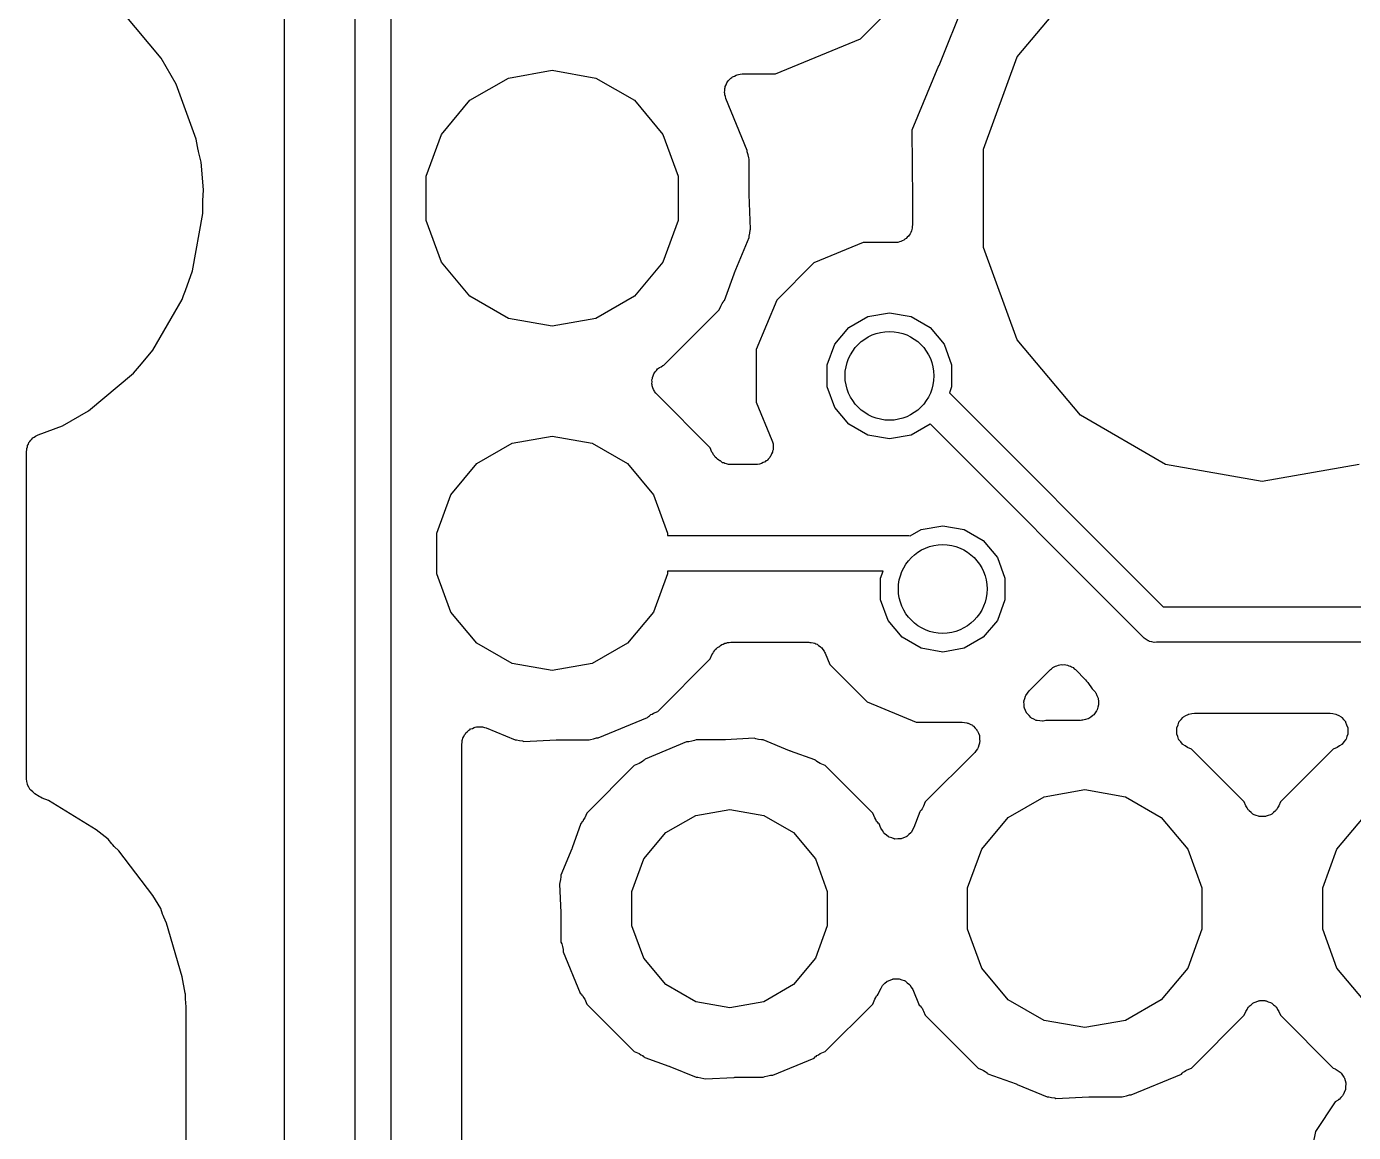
# Model space of a CAD drawing. Extents: x 240.1 to 314.9, y -176.2 to -102.8.
# Drawn here: x 240.08 to 249.57, y -155.27 to -147.36 of the extents above; entities that cross this region are included whole.
import ezdxf

# ---------------------------------------------------------------- set-up
doc = ezdxf.new("R2010")
doc.units = 0
doc.header["$MEASUREMENT"] = 0
doc.layers.add('BLACK', color=7, linetype='CONTINUOUS')

msp = doc.modelspace()

# ---------------------------------------------------------------- linework, layer by layer
at = {"layer": 'BLACK', "linetype": 'CONTINUOUS'}
for p, q in [((242.431, -159.773), (242.431, -140.745)), ((241.923, -140.803), (241.923, -159.703)), ((242.685, -141.035), (242.685, -159.725)), ((246.045, -147.45), (246.51, -146.985)), ((247.167, -147.578), (247.619, -147.039)), ((246.789, -147.186), (246.605, -147.642)), ((241.042, -147.588), (240.773, -147.267)), ((245.438, -147.701), (246.045, -147.45)), ((241.15, -147.775), (241.042, -147.588)), ((246.926, -148.238), (247.167, -147.578)), ((243.527, -147.73), (243.84, -147.675)), ((243.84, -147.675), (244.153, -147.73)), ((246.604, -147.642), (246.414, -148.102)), ((246.605, -147.642), (246.604, -147.642)), ((246.605, -147.642), (246.605, -147.642)), ((241.293, -148.168), (241.15, -147.775)), ((243.252, -147.889), (243.527, -147.73)), ((244.153, -147.73), (244.428, -147.889)), ((245.077, -147.798), (245.078, -147.79)), ((245.078, -147.79), (245.084, -147.778)), ((245.084, -147.778), (245.089, -147.764)), ((245.089, -147.764), (245.095, -147.758)), ((245.095, -147.758), (245.098, -147.751)), ((245.098, -147.751), (245.109, -147.741)), ((245.109, -147.741), (245.118, -147.731)), ((245.118, -147.731), (245.125, -147.727)), ((245.125, -147.727), (245.131, -147.721)), ((245.131, -147.721), (245.144, -147.716)), ((245.144, -147.716), (245.156, -147.709)), ((245.156, -147.709), (245.164, -147.707)), ((245.164, -147.707), (245.172, -147.704)), ((245.172, -147.704), (245.186, -147.703)), ((245.186, -147.703), (245.199, -147.701)), ((245.199, -147.701), (245.438, -147.701)), ((245.072, -147.834), (245.074, -147.82)), ((245.074, -147.842), (245.072, -147.834)), ((245.074, -147.806), (245.077, -147.798)), ((245.074, -147.82), (245.074, -147.806)), ((245.074, -147.85), (245.074, -147.842)), ((245.079, -147.863), (245.074, -147.85)), ((245.082, -147.877), (245.079, -147.863)), ((245.236, -148.248), (245.082, -147.877)), ((243.048, -148.133), (243.252, -147.889)), ((244.428, -147.889), (244.632, -148.133)), ((241.307, -148.245), (241.293, -148.168)), ((242.939, -148.431), (243.048, -148.133)), ((244.632, -148.133), (244.741, -148.431)), ((246.414, -148.102), (246.418, -148.6)), ((241.309, -148.251), (241.307, -148.245)), ((241.309, -148.256), (241.309, -148.251)), ((241.33, -148.332), (241.309, -148.256)), ((245.236, -148.259), (245.236, -148.248)), ((245.241, -148.28), (245.236, -148.259)), ((245.236, -148.259), (245.236, -148.259)), ((245.236, -148.259), (245.236, -148.259)), ((246.926, -148.942), (246.926, -148.238)), ((241.347, -148.53), (241.33, -148.332)), ((245.246, -148.302), (245.241, -148.28)), ((245.249, -148.31), (245.246, -148.302)), ((245.246, -148.302), (245.246, -148.302)), ((245.246, -148.302), (245.246, -148.302)), ((245.249, -148.558), (245.249, -148.31)), ((242.939, -148.749), (242.939, -148.431)), ((244.741, -148.431), (244.741, -148.749)), ((241.34, -148.608), (241.347, -148.53)), ((241.341, -148.614), (241.34, -148.608)), ((241.34, -148.619), (241.341, -148.614)), ((241.34, -148.698), (241.34, -148.619)), ((245.249, -148.56), (245.249, -148.558)), ((245.249, -148.563), (245.249, -148.56)), ((245.259, -148.811), (245.249, -148.563)), ((246.418, -148.6), (246.418, -148.6)), ((246.418, -148.6), (246.418, -148.601)), ((246.418, -148.601), (246.418, -148.78)), ((241.267, -149.11), (241.34, -148.698)), ((243.048, -149.047), (242.939, -148.749)), ((244.741, -148.749), (244.632, -149.047)), ((245.253, -148.84), (245.257, -148.819)), ((245.257, -148.819), (245.259, -148.811)), ((245.257, -148.819), (245.257, -148.819)), ((245.257, -148.819), (245.257, -148.819)), ((246.405, -148.834), (246.401, -148.844)), ((246.41, -148.824), (246.405, -148.834)), ((246.412, -148.813), (246.41, -148.824)), ((246.416, -148.803), (246.412, -148.813)), ((246.418, -148.78), (246.416, -148.791)), ((246.416, -148.791), (246.416, -148.803)), ((245.154, -149.099), (245.249, -148.87)), ((245.249, -148.862), (245.253, -148.84)), ((245.249, -148.87), (245.249, -148.862)), ((245.249, -148.862), (245.249, -148.862)), ((245.249, -148.862), (245.249, -148.862)), ((246.064, -148.907), (245.713, -149.053)), ((246.291, -148.907), (246.064, -148.907)), ((246.302, -148.906), (246.291, -148.907)), ((246.313, -148.906), (246.302, -148.906)), ((246.324, -148.902), (246.313, -148.906)), ((246.335, -148.9), (246.324, -148.902)), ((246.344, -148.894), (246.335, -148.9)), ((246.355, -148.89), (246.344, -148.894)), ((246.363, -148.883), (246.355, -148.89)), ((246.373, -148.878), (246.363, -148.883)), ((246.38, -148.869), (246.373, -148.878)), ((246.388, -148.862), (246.38, -148.869)), ((246.394, -148.853), (246.388, -148.862)), ((246.401, -148.844), (246.394, -148.853)), ((247.167, -149.602), (246.926, -148.942)), ((241.216, -149.25), (241.267, -149.11)), ((243.252, -149.291), (243.048, -149.047)), ((244.632, -149.047), (244.428, -149.291)), ((245.073, -149.321), (245.152, -149.104)), ((245.152, -149.104), (245.153, -149.102)), ((245.153, -149.102), (245.154, -149.099)), ((245.713, -149.053), (245.446, -149.32)), ((241.193, -149.313), (241.203, -149.285)), ((241.203, -149.285), (241.216, -149.25)), ((241.216, -149.25), (241.216, -149.25)), ((241.216, -149.25), (241.216, -149.25)), ((243.527, -149.45), (243.252, -149.291)), ((244.428, -149.291), (244.153, -149.45)), ((240.984, -149.676), (241.193, -149.313)), ((244.638, -149.784), (245.034, -149.388)), ((245.034, -149.388), (245.046, -149.361)), ((245.046, -149.361), (245.051, -149.353)), ((245.051, -149.353), (245.055, -149.343)), ((245.055, -149.343), (245.063, -149.334)), ((245.063, -149.334), (245.069, -149.324)), ((245.069, -149.324), (245.073, -149.321)), ((245.446, -149.32), (245.3, -149.671)), ((243.84, -149.505), (243.527, -149.45)), ((244.153, -149.45), (243.84, -149.505)), ((245.963, -149.514), (246.099, -149.436)), ((246.099, -149.436), (246.253, -149.409)), ((246.253, -149.409), (246.407, -149.436)), ((246.407, -149.436), (246.543, -149.514)), ((245.862, -149.634), (245.963, -149.514)), ((246.543, -149.514), (246.644, -149.634)), ((240.902, -149.773), (240.984, -149.676)), ((245.3, -149.671), (245.3, -150.049)), ((245.808, -149.782), (245.862, -149.634)), ((246.644, -149.634), (246.697, -149.782)), ((247.619, -150.141), (247.167, -149.602)), ((240.845, -149.841), (240.902, -149.773)), ((240.902, -149.773), (240.902, -149.773)), ((245.808, -149.938), (245.808, -149.782)), ((246.697, -149.782), (246.697, -149.938)), ((240.524, -150.11), (240.845, -149.841)), ((244.557, -149.872), (244.563, -149.859)), ((244.557, -149.88), (244.557, -149.872)), ((244.563, -149.859), (244.567, -149.846)), ((244.567, -149.846), (244.572, -149.839)), ((244.572, -149.839), (244.576, -149.832)), ((244.576, -149.832), (244.586, -149.822)), ((244.586, -149.822), (244.594, -149.811)), ((244.594, -149.811), (244.601, -149.806)), ((244.601, -149.806), (244.607, -149.8)), ((244.607, -149.8), (244.62, -149.795)), ((244.62, -149.795), (244.631, -149.787)), ((244.631, -149.787), (244.638, -149.784)), ((244.553, -149.916), (244.555, -149.902)), ((244.556, -149.924), (244.553, -149.916)), ((244.554, -149.888), (244.557, -149.88)), ((244.555, -149.902), (244.554, -149.888)), ((244.556, -149.932), (244.556, -149.924)), ((244.561, -149.945), (244.556, -149.932)), ((244.565, -149.958), (244.561, -149.945)), ((244.57, -149.965), (244.565, -149.958)), ((244.573, -149.973), (244.57, -149.965)), ((244.582, -149.983), (244.573, -149.973)), ((245.862, -150.086), (245.808, -149.938)), ((246.697, -149.938), (246.682, -149.982)), ((244.59, -149.994), (244.582, -149.983)), ((244.97, -150.375), (244.59, -149.994)), ((245.3, -150.049), (245.412, -150.319)), ((246.682, -149.982), (248.211, -151.511)), ((240.337, -150.218), (240.524, -150.11)), ((245.963, -150.206), (245.862, -150.086)), ((248.228, -150.493), (247.619, -150.141)), ((240.164, -150.281), (240.337, -150.218)), ((246.099, -150.284), (245.963, -150.206)), ((246.543, -150.206), (246.407, -150.284)), ((246.545, -150.204), (246.543, -150.206)), ((248.064, -151.724), (246.545, -150.204)), ((240.088, -150.357), (240.093, -150.348)), ((240.093, -150.348), (240.097, -150.337)), ((240.097, -150.337), (240.104, -150.329)), ((240.104, -150.329), (240.11, -150.319)), ((240.11, -150.319), (240.118, -150.312)), ((240.118, -150.312), (240.125, -150.303)), ((240.125, -150.303), (240.135, -150.298)), ((240.135, -150.298), (240.143, -150.291)), ((240.143, -150.291), (240.154, -150.287)), ((240.154, -150.287), (240.164, -150.281)), ((243.301, -150.488), (243.553, -150.342)), ((243.553, -150.342), (243.84, -150.292)), ((243.84, -150.292), (244.127, -150.342)), ((244.127, -150.342), (244.379, -150.488)), ((245.412, -150.319), (245.415, -150.333)), ((245.415, -150.333), (245.42, -150.346)), ((245.42, -150.346), (245.42, -150.354)), ((246.253, -150.311), (246.099, -150.284)), ((246.407, -150.284), (246.253, -150.311)), ((240.08, -150.401), (240.082, -150.39)), ((240.08, -152.742), (240.08, -150.401)), ((240.082, -150.379), (240.086, -150.368)), ((240.082, -150.39), (240.082, -150.379)), ((240.086, -150.368), (240.088, -150.357)), ((244.983, -150.405), (244.97, -150.375)), ((244.989, -150.414), (244.983, -150.405)), ((244.993, -150.425), (244.989, -150.414)), ((245.001, -150.433), (244.993, -150.425)), ((245.007, -150.442), (245.001, -150.433)), ((245.016, -150.449), (245.007, -150.442)), ((245.396, -150.445), (245.386, -150.455)), ((245.4, -150.438), (245.396, -150.445)), ((245.405, -150.431), (245.4, -150.438)), ((245.41, -150.418), (245.405, -150.431)), ((245.416, -150.406), (245.41, -150.418)), ((245.417, -150.398), (245.416, -150.406)), ((245.42, -150.39), (245.417, -150.398)), ((245.42, -150.354), (245.422, -150.362)), ((245.422, -150.362), (245.42, -150.376)), ((245.42, -150.376), (245.42, -150.39)), ((243.114, -150.711), (243.301, -150.488)), ((244.379, -150.488), (244.566, -150.711)), ((245.023, -150.457), (245.016, -150.449)), ((245.033, -150.462), (245.023, -150.457)), ((245.035, -150.464), (245.033, -150.462)), ((245.036, -150.465), (245.035, -150.464)), ((245.039, -150.467), (245.036, -150.465)), ((245.042, -150.469), (245.039, -150.467)), ((245.043, -150.469), (245.042, -150.469)), ((245.048, -150.472), (245.043, -150.469)), ((245.059, -150.481), (245.048, -150.472)), ((245.067, -150.483), (245.059, -150.481)), ((245.075, -150.487), (245.067, -150.483)), ((245.088, -150.49), (245.075, -150.487)), ((245.101, -150.494), (245.088, -150.49)), ((245.11, -150.494), (245.101, -150.494)), ((245.118, -150.495), (245.11, -150.494)), ((245.295, -150.495), (245.118, -150.495)), ((245.309, -150.493), (245.295, -150.495)), ((245.322, -150.492), (245.309, -150.493)), ((245.33, -150.489), (245.322, -150.492)), ((245.338, -150.487), (245.33, -150.489)), ((245.35, -150.48), (245.338, -150.487)), ((245.363, -150.475), (245.35, -150.48)), ((245.369, -150.469), (245.363, -150.475)), ((245.377, -150.465), (245.369, -150.469)), ((245.386, -150.455), (245.377, -150.465)), ((248.92, -150.615), (248.228, -150.493)), ((249.612, -150.493), (248.92, -150.615)), ((243.014, -150.984), (243.114, -150.711)), ((244.566, -150.711), (244.665, -150.984)), ((243.014, -151.276), (243.014, -150.984)), ((244.665, -150.984), (244.665, -151.003)), ((244.665, -151.003), (246.374, -151.003)), ((246.374, -151.003), (246.391, -151.002)), ((246.391, -151.002), (246.402, -151.005)), ((246.402, -151.005), (246.48, -150.96)), ((246.48, -150.96), (246.634, -150.933)), ((246.634, -150.933), (246.788, -150.96)), ((246.788, -150.96), (246.924, -151.038)), ((246.924, -151.038), (247.025, -151.158)), ((247.025, -151.158), (247.078, -151.306)), ((243.114, -151.549), (243.014, -151.276)), ((244.665, -151.276), (244.566, -151.549)), ((246.207, -151.257), (244.665, -151.257)), ((244.665, -151.257), (244.665, -151.276)), ((246.189, -151.306), (246.207, -151.257)), ((246.189, -151.462), (246.189, -151.306)), ((247.078, -151.306), (247.078, -151.462)), ((246.243, -151.61), (246.189, -151.462)), ((247.078, -151.462), (247.025, -151.61)), ((243.301, -151.772), (243.114, -151.549)), ((244.566, -151.549), (244.379, -151.772)), ((248.211, -151.511), (249.756, -151.511)), ((246.344, -151.73), (246.243, -151.61)), ((247.025, -151.61), (246.924, -151.73)), ((243.553, -151.918), (243.301, -151.772)), ((244.379, -151.772), (244.127, -151.918)), ((245.064, -151.778), (245.074, -151.773)), ((245.074, -151.773), (245.085, -151.771)), ((245.085, -151.771), (245.095, -151.767)), ((245.095, -151.767), (245.107, -151.767)), ((245.107, -151.767), (245.118, -151.765)), ((245.118, -151.765), (245.676, -151.765)), ((245.676, -151.765), (245.684, -151.766)), ((245.684, -151.766), (245.693, -151.766)), ((245.693, -151.766), (245.706, -151.77)), ((245.706, -151.77), (245.719, -151.773)), ((245.719, -151.773), (245.727, -151.777)), ((245.727, -151.777), (245.735, -151.779)), ((246.48, -151.808), (246.344, -151.73)), ((246.924, -151.73), (246.788, -151.808)), ((248.075, -151.737), (248.064, -151.724)), ((248.09, -151.745), (248.075, -151.737)), ((248.103, -151.755), (248.09, -151.745)), ((248.109, -151.756), (248.103, -151.755)), ((248.114, -151.759), (248.109, -151.756)), ((248.13, -151.762), (248.114, -151.759)), ((248.147, -151.766), (248.13, -151.762)), ((248.164, -151.765), (248.147, -151.766)), ((249.803, -151.765), (248.164, -151.765)), ((244.97, -151.885), (244.983, -151.855)), ((244.983, -151.855), (244.989, -151.846)), ((244.989, -151.846), (244.993, -151.835)), ((244.993, -151.835), (245.001, -151.827)), ((245.001, -151.827), (245.007, -151.818)), ((245.007, -151.818), (245.016, -151.811)), ((245.016, -151.811), (245.023, -151.803)), ((245.023, -151.803), (245.033, -151.798)), ((245.033, -151.798), (245.034, -151.797)), ((245.034, -151.797), (245.036, -151.795)), ((245.036, -151.795), (245.041, -151.792)), ((245.041, -151.792), (245.042, -151.791)), ((245.042, -151.791), (245.045, -151.789)), ((245.042, -151.791), (245.042, -151.791)), ((245.045, -151.789), (245.054, -151.782)), ((245.054, -151.782), (245.064, -151.778)), ((245.735, -151.779), (245.746, -151.788)), ((245.746, -151.788), (245.758, -151.795)), ((245.758, -151.795), (245.763, -151.801)), ((245.763, -151.801), (245.77, -151.806)), ((245.77, -151.806), (245.777, -151.818)), ((245.777, -151.818), (245.786, -151.828)), ((245.786, -151.828), (245.789, -151.836)), ((245.789, -151.836), (245.793, -151.843)), ((245.793, -151.843), (245.827, -151.924)), ((246.634, -151.835), (246.48, -151.808)), ((246.788, -151.808), (246.634, -151.835)), ((243.84, -151.968), (243.553, -151.918)), ((244.127, -151.918), (243.84, -151.968)), ((244.595, -152.26), (244.97, -151.885)), ((245.827, -151.924), (246.094, -152.191)), ((247.252, -152.113), (247.404, -151.961)), ((247.404, -151.961), (247.413, -151.955)), ((247.413, -151.955), (247.421, -151.947)), ((247.421, -151.947), (247.431, -151.942)), ((247.431, -151.942), (247.44, -151.936)), ((247.44, -151.936), (247.451, -151.933)), ((247.451, -151.933), (247.461, -151.928)), ((247.461, -151.928), (247.472, -151.927)), ((247.472, -151.927), (247.482, -151.925)), ((247.482, -151.925), (247.494, -151.926)), ((247.494, -151.926), (247.505, -151.925)), ((247.505, -151.925), (247.515, -151.927)), ((247.515, -151.927), (247.526, -151.928)), ((247.526, -151.928), (247.536, -151.933)), ((247.536, -151.933), (247.547, -151.936)), ((247.547, -151.936), (247.556, -151.942)), ((247.556, -151.942), (247.566, -151.947)), ((247.566, -151.947), (247.574, -151.955)), ((247.574, -151.955), (247.583, -151.961)), ((247.583, -151.961), (247.656, -152.034)), ((247.656, -152.034), (247.663, -152.044)), ((247.663, -152.044), (247.672, -152.053)), ((247.672, -152.053), (247.702, -152.098)), ((247.221, -152.168), (247.226, -152.15)), ((247.226, -152.15), (247.228, -152.147)), ((247.228, -152.147), (247.229, -152.145)), ((247.229, -152.145), (247.241, -152.129)), ((247.241, -152.129), (247.252, -152.113)), ((247.702, -152.098), (247.712, -152.109)), ((247.712, -152.109), (247.725, -152.121)), ((247.725, -152.121), (247.727, -152.125)), ((247.727, -152.125), (247.729, -152.128)), ((247.729, -152.128), (247.736, -152.145)), ((247.736, -152.145), (247.744, -152.161)), ((246.094, -152.191), (246.445, -152.337)), ((247.215, -152.187), (247.221, -152.168)), ((247.216, -152.189), (247.215, -152.187)), ((247.215, -152.192), (247.216, -152.189)), ((247.217, -152.211), (247.215, -152.192)), ((247.217, -152.231), (247.217, -152.211)), ((247.218, -152.233), (247.217, -152.231)), ((247.219, -152.236), (247.218, -152.233)), ((247.227, -152.254), (247.219, -152.236)), ((247.736, -152.251), (247.735, -152.255)), ((247.739, -152.248), (247.736, -152.251)), ((247.743, -152.23), (247.739, -152.248)), ((247.748, -152.213), (247.743, -152.23)), ((247.744, -152.161), (247.745, -152.165)), ((247.745, -152.165), (247.746, -152.169)), ((247.746, -152.169), (247.747, -152.187)), ((247.747, -152.187), (247.749, -152.205)), ((247.749, -152.205), (247.748, -152.209)), ((247.748, -152.209), (247.748, -152.213)), ((244.169, -152.45), (244.523, -152.303)), ((244.523, -152.303), (244.528, -152.297)), ((244.528, -152.297), (244.537, -152.291)), ((244.537, -152.291), (244.545, -152.283)), ((244.545, -152.283), (244.556, -152.279)), ((244.556, -152.279), (244.565, -152.273)), ((244.565, -152.273), (244.595, -152.26)), ((246.445, -152.337), (246.773, -152.337)), ((246.773, -152.337), (246.789, -152.339)), ((246.789, -152.339), (246.806, -152.341)), ((246.806, -152.341), (246.811, -152.343)), ((246.811, -152.343), (246.817, -152.344)), ((246.817, -152.344), (246.831, -152.352)), ((247.234, -152.271), (247.227, -152.254)), ((247.236, -152.274), (247.234, -152.271)), ((247.237, -152.276), (247.236, -152.274)), ((247.251, -152.29), (247.237, -152.276)), ((247.264, -152.304), (247.251, -152.29)), ((247.267, -152.305), (247.264, -152.304)), ((247.269, -152.307), (247.267, -152.305)), ((247.286, -152.315), (247.269, -152.307)), ((247.303, -152.324), (247.286, -152.315)), ((247.306, -152.325), (247.303, -152.324)), ((247.309, -152.326), (247.306, -152.325)), ((247.328, -152.328), (247.309, -152.326)), ((247.347, -152.33), (247.328, -152.328)), ((247.35, -152.33), (247.347, -152.33)), ((247.352, -152.33), (247.35, -152.33)), ((247.371, -152.325), (247.352, -152.33)), ((247.375, -152.324), (247.371, -152.325)), ((247.617, -152.324), (247.375, -152.324)), ((247.619, -152.323), (247.617, -152.324)), ((247.622, -152.324), (247.619, -152.323)), ((247.628, -152.323), (247.622, -152.324)), ((247.632, -152.323), (247.628, -152.323)), ((247.636, -152.323), (247.632, -152.323)), ((247.654, -152.318), (247.636, -152.323)), ((247.671, -152.314), (247.654, -152.318)), ((247.675, -152.312), (247.671, -152.314)), ((247.679, -152.31), (247.675, -152.312)), ((247.693, -152.3), (247.679, -152.31)), ((247.708, -152.29), (247.693, -152.3)), ((247.711, -152.287), (247.708, -152.29)), ((247.714, -152.284), (247.711, -152.287)), ((247.724, -152.269), (247.714, -152.284)), ((247.735, -152.255), (247.724, -152.269)), ((248.317, -152.355), (248.324, -152.337)), ((248.324, -152.337), (248.325, -152.334)), ((248.325, -152.334), (248.326, -152.332)), ((248.326, -152.332), (248.34, -152.318)), ((248.34, -152.318), (248.352, -152.303)), ((248.352, -152.303), (248.354, -152.301)), ((248.354, -152.301), (248.356, -152.299)), ((248.356, -152.299), (248.373, -152.29)), ((248.373, -152.29), (248.39, -152.281)), ((248.39, -152.281), (248.393, -152.28)), ((248.393, -152.28), (248.395, -152.279)), ((248.395, -152.279), (248.415, -152.276)), ((248.415, -152.276), (248.434, -152.273)), ((248.434, -152.273), (249.406, -152.273)), ((249.406, -152.273), (249.425, -152.276)), ((249.425, -152.276), (249.445, -152.279)), ((249.445, -152.279), (249.447, -152.28)), ((249.447, -152.28), (249.45, -152.281)), ((249.45, -152.281), (249.467, -152.29)), ((249.467, -152.29), (249.484, -152.299)), ((249.484, -152.299), (249.486, -152.301)), ((249.486, -152.301), (249.488, -152.303)), ((249.488, -152.303), (249.5, -152.318)), ((249.5, -152.318), (249.514, -152.332)), ((249.514, -152.332), (249.515, -152.334)), ((249.515, -152.334), (249.516, -152.337)), ((249.516, -152.337), (249.523, -152.355)), ((243.201, -152.452), (243.208, -152.44)), ((243.208, -152.44), (243.213, -152.427)), ((243.213, -152.427), (243.219, -152.421)), ((243.219, -152.421), (243.223, -152.414)), ((243.223, -152.414), (243.233, -152.405)), ((243.233, -152.405), (243.243, -152.395)), ((243.243, -152.395), (243.25, -152.391)), ((243.25, -152.391), (243.257, -152.385)), ((243.257, -152.385), (243.27, -152.381)), ((243.27, -152.381), (243.282, -152.374)), ((243.282, -152.374), (243.29, -152.373)), ((243.29, -152.373), (243.298, -152.37)), ((243.298, -152.37), (243.312, -152.37)), ((243.312, -152.37), (243.326, -152.369)), ((243.326, -152.369), (243.334, -152.37)), ((243.334, -152.37), (243.342, -152.37)), ((243.342, -152.37), (243.355, -152.375)), ((243.355, -152.375), (243.369, -152.378)), ((243.369, -152.378), (243.575, -152.463)), ((246.831, -152.352), (246.846, -152.359)), ((246.846, -152.359), (246.85, -152.363)), ((246.85, -152.363), (246.855, -152.366)), ((246.855, -152.366), (246.865, -152.379)), ((246.865, -152.379), (246.877, -152.391)), ((246.877, -152.391), (246.879, -152.396)), ((246.879, -152.396), (246.883, -152.4)), ((246.883, -152.4), (246.889, -152.416)), ((246.889, -152.416), (246.896, -152.431)), ((246.896, -152.431), (246.896, -152.436)), ((246.896, -152.436), (246.898, -152.441)), ((246.898, -152.441), (246.898, -152.458)), ((248.308, -152.417), (248.309, -152.397)), ((248.309, -152.419), (248.308, -152.417)), ((248.309, -152.375), (248.31, -152.373)), ((248.309, -152.378), (248.309, -152.375)), ((248.309, -152.397), (248.309, -152.378)), ((248.309, -152.422), (248.309, -152.419)), ((248.315, -152.44), (248.309, -152.422)), ((248.31, -152.373), (248.317, -152.355)), ((248.321, -152.459), (248.315, -152.44)), ((249.525, -152.44), (249.519, -152.459)), ((249.523, -152.355), (249.53, -152.373)), ((249.531, -152.422), (249.525, -152.44)), ((249.53, -152.373), (249.531, -152.375)), ((249.531, -152.375), (249.531, -152.378)), ((249.531, -152.378), (249.531, -152.397)), ((249.531, -152.397), (249.532, -152.417)), ((249.532, -152.417), (249.531, -152.419)), ((249.531, -152.419), (249.531, -152.422)), ((243.193, -152.495), (243.196, -152.482)), ((243.193, -159.462), (243.193, -152.495)), ((243.196, -152.468), (243.199, -152.46)), ((243.196, -152.482), (243.196, -152.468)), ((243.199, -152.46), (243.201, -152.452)), ((243.575, -152.463), (243.584, -152.463)), ((243.584, -152.463), (243.606, -152.467)), ((243.606, -152.467), (243.627, -152.471)), ((243.627, -152.471), (243.628, -152.471)), ((243.628, -152.471), (243.628, -152.471)), ((243.628, -152.471), (243.628, -152.471)), ((243.628, -152.471), (243.637, -152.474)), ((243.637, -152.474), (243.868, -152.464)), ((243.868, -152.464), (243.871, -152.464)), ((243.871, -152.464), (243.874, -152.463)), ((243.874, -152.463), (244.105, -152.463)), ((244.105, -152.463), (244.114, -152.46)), ((244.114, -152.46), (244.136, -152.455)), ((244.136, -152.455), (244.157, -152.45)), ((244.157, -152.45), (244.169, -152.45)), ((244.801, -152.478), (244.505, -152.601)), ((244.817, -152.478), (244.801, -152.478)), ((244.838, -152.473), (244.817, -152.478)), ((244.859, -152.468), (244.838, -152.473)), ((244.87, -152.463), (244.859, -152.468)), ((245.074, -152.463), (244.87, -152.463)), ((245.077, -152.463), (245.074, -152.463)), ((245.081, -152.463), (245.077, -152.463)), ((245.284, -152.452), (245.081, -152.463)), ((245.296, -152.456), (245.284, -152.452)), ((245.317, -152.46), (245.296, -152.456)), ((245.338, -152.463), (245.317, -152.46)), ((245.35, -152.463), (245.338, -152.463)), ((245.538, -152.541), (245.35, -152.463)), ((246.883, -152.527), (246.872, -152.54)), ((246.885, -152.522), (246.883, -152.527)), ((246.888, -152.517), (246.885, -152.522)), ((246.892, -152.501), (246.888, -152.517)), ((246.898, -152.486), (246.892, -152.501)), ((246.898, -152.458), (246.9, -152.475)), ((246.9, -152.475), (246.898, -152.48)), ((246.898, -152.48), (246.898, -152.486)), ((248.323, -152.461), (248.321, -152.459)), ((248.324, -152.463), (248.323, -152.461)), ((248.336, -152.478), (248.324, -152.463)), ((248.348, -152.494), (248.336, -152.478)), ((248.35, -152.495), (248.348, -152.494)), ((248.352, -152.497), (248.35, -152.495)), ((248.369, -152.507), (248.352, -152.497)), ((248.385, -152.517), (248.369, -152.507)), ((248.413, -152.529), (248.385, -152.517)), ((248.791, -152.907), (248.413, -152.529)), ((249.427, -152.529), (249.049, -152.907)), ((249.455, -152.517), (249.427, -152.529)), ((249.471, -152.507), (249.455, -152.517)), ((249.488, -152.497), (249.471, -152.507)), ((249.49, -152.495), (249.488, -152.497)), ((249.492, -152.494), (249.49, -152.495)), ((249.504, -152.478), (249.492, -152.494)), ((249.516, -152.463), (249.504, -152.478)), ((249.517, -152.461), (249.516, -152.463)), ((249.519, -152.459), (249.517, -152.461)), ((244.474, -152.625), (244.462, -152.633)), ((244.487, -152.619), (244.474, -152.625)), ((244.492, -152.613), (244.487, -152.619)), ((244.499, -152.609), (244.492, -152.613)), ((244.505, -152.601), (244.499, -152.609)), ((245.542, -152.542), (245.538, -152.541)), ((245.545, -152.544), (245.542, -152.542)), ((245.718, -152.605), (245.545, -152.544)), ((245.721, -152.609), (245.718, -152.605)), ((245.728, -152.613), (245.721, -152.609)), ((245.733, -152.619), (245.728, -152.613)), ((245.746, -152.625), (245.733, -152.619)), ((245.758, -152.633), (245.746, -152.625)), ((246.863, -152.553), (246.509, -152.907)), ((246.872, -152.54), (246.863, -152.553)), ((244.427, -152.647), (244.087, -152.987)), ((244.462, -152.633), (244.427, -152.647)), ((245.793, -152.647), (245.758, -152.633)), ((246.133, -152.987), (245.793, -152.647)), ((240.083, -152.761), (240.08, -152.742)), ((240.086, -152.78), (240.083, -152.761)), ((240.087, -152.783), (240.086, -152.78)), ((240.088, -152.785), (240.087, -152.783)), ((240.097, -152.802), (240.088, -152.785)), ((240.107, -152.82), (240.097, -152.802)), ((240.108, -152.821), (240.107, -152.82)), ((240.11, -152.823), (240.108, -152.821)), ((247.359, -152.87), (247.65, -152.819)), ((247.65, -152.819), (247.941, -152.87)), ((240.125, -152.836), (240.11, -152.823)), ((240.139, -152.849), (240.125, -152.836)), ((240.17, -152.868), (240.139, -152.849)), ((240.181, -152.873), (240.17, -152.868)), ((240.192, -152.88), (240.181, -152.873)), ((240.236, -152.897), (240.192, -152.88)), ((240.577, -153.107), (240.236, -152.897)), ((246.509, -152.907), (246.497, -152.937)), ((247.103, -153.018), (247.359, -152.87)), ((247.941, -152.87), (248.197, -153.018)), ((248.803, -152.935), (248.791, -152.907)), ((249.049, -152.907), (249.037, -152.935)), ((244.087, -152.987), (244.073, -153.022)), ((244.654, -153.127), (244.867, -153.004)), ((244.867, -153.004), (245.11, -152.961)), ((245.11, -152.961), (245.353, -153.004)), ((245.353, -153.004), (245.566, -153.127)), ((246.147, -153.022), (246.133, -152.987)), ((246.469, -152.977), (246.428, -153.09)), ((246.473, -152.974), (246.469, -152.977)), ((246.479, -152.965), (246.473, -152.974)), ((246.486, -152.957), (246.479, -152.965)), ((246.491, -152.946), (246.486, -152.957)), ((246.497, -152.937), (246.491, -152.946)), ((248.812, -152.949), (248.803, -152.935)), ((248.819, -152.964), (248.812, -152.949)), ((248.823, -152.967), (248.819, -152.964)), ((248.826, -152.972), (248.823, -152.967)), ((248.84, -152.982), (248.826, -152.972)), ((248.852, -152.994), (248.84, -152.982)), ((248.857, -152.996), (248.852, -152.994)), ((248.861, -152.999), (248.857, -152.996)), ((248.877, -153.004), (248.861, -152.999)), ((248.893, -153.01), (248.877, -153.004)), ((248.898, -153.011), (248.893, -153.01)), ((248.903, -153.012), (248.898, -153.011)), ((248.942, -153.011), (248.937, -153.012)), ((248.947, -153.01), (248.942, -153.011)), ((248.963, -153.004), (248.947, -153.01)), ((248.979, -152.999), (248.963, -153.004)), ((248.983, -152.996), (248.979, -152.999)), ((248.988, -152.994), (248.983, -152.996)), ((249, -152.982), (248.988, -152.994)), ((249.014, -152.972), (249, -152.982)), ((249.017, -152.967), (249.014, -152.972)), ((249.021, -152.964), (249.017, -152.967)), ((249.028, -152.949), (249.021, -152.964)), ((249.037, -152.935), (249.028, -152.949)), ((244.045, -153.062), (243.984, -153.235)), ((244.049, -153.059), (244.045, -153.062)), ((244.053, -153.052), (244.049, -153.059)), ((244.059, -153.047), (244.053, -153.052)), ((244.065, -153.034), (244.059, -153.047)), ((244.073, -153.022), (244.065, -153.034)), ((246.155, -153.034), (246.147, -153.022)), ((246.161, -153.047), (246.155, -153.034)), ((246.167, -153.052), (246.161, -153.047)), ((246.171, -153.059), (246.167, -153.052)), ((246.179, -153.065), (246.171, -153.059)), ((246.191, -153.096), (246.179, -153.065)), ((246.202, -153.112), (246.191, -153.096)), ((246.428, -153.09), (246.418, -153.107)), ((246.913, -153.244), (247.103, -153.018)), ((248.197, -153.018), (248.387, -153.244)), ((248.92, -153.012), (248.903, -153.012)), ((248.937, -153.012), (248.92, -153.012)), ((249.453, -153.244), (249.643, -153.018)), ((240.664, -153.173), (240.577, -153.107)), ((240.689, -153.206), (240.664, -153.173)), ((244.496, -153.315), (244.654, -153.127)), ((245.566, -153.127), (245.724, -153.315)), ((246.212, -153.129), (246.202, -153.112)), ((246.214, -153.131), (246.212, -153.129)), ((246.215, -153.133), (246.214, -153.131)), ((246.231, -153.145), (246.215, -153.133)), ((246.245, -153.157), (246.231, -153.145)), ((246.248, -153.158), (246.245, -153.157)), ((246.25, -153.16), (246.248, -153.158)), ((246.269, -153.165), (246.25, -153.16)), ((246.287, -153.172), (246.269, -153.165)), ((246.29, -153.172), (246.287, -153.172)), ((246.292, -153.173), (246.29, -153.172)), ((246.312, -153.172), (246.292, -153.173)), ((246.331, -153.172), (246.312, -153.172)), ((246.334, -153.171), (246.331, -153.172)), ((246.336, -153.171), (246.334, -153.171)), ((246.354, -153.164), (246.336, -153.171)), ((246.372, -153.157), (246.354, -153.164)), ((246.375, -153.155), (246.372, -153.157)), ((246.377, -153.154), (246.375, -153.155)), ((246.391, -153.141), (246.377, -153.154)), ((246.406, -153.128), (246.391, -153.141)), ((246.408, -153.126), (246.406, -153.128)), ((246.41, -153.124), (246.408, -153.126)), ((246.418, -153.107), (246.41, -153.124)), ((240.698, -153.215), (240.689, -153.206)), ((240.706, -153.225), (240.698, -153.215)), ((240.741, -153.257), (240.706, -153.225)), ((240.984, -153.576), (240.741, -153.257)), ((243.981, -153.242), (243.903, -153.43)), ((243.982, -153.238), (243.981, -153.242)), ((243.984, -153.235), (243.982, -153.238)), ((246.812, -153.522), (246.913, -153.244)), ((248.387, -153.244), (248.488, -153.522)), ((249.352, -153.522), (249.453, -153.244)), ((244.411, -153.547), (244.496, -153.315)), ((245.724, -153.315), (245.808, -153.547)), ((243.896, -153.484), (243.892, -153.496)), ((243.9, -153.463), (243.896, -153.484)), ((243.903, -153.442), (243.9, -153.463)), ((243.903, -153.43), (243.903, -153.442)), ((241.041, -153.669), (240.984, -153.576)), ((243.892, -153.496), (243.903, -153.699)), ((244.411, -153.793), (244.411, -153.547)), ((245.808, -153.547), (245.808, -153.793)), ((246.812, -153.818), (246.812, -153.522)), ((248.488, -153.522), (248.488, -153.818)), ((249.352, -153.818), (249.352, -153.522)), ((241.052, -153.709), (241.041, -153.669)), ((241.057, -153.72), (241.052, -153.709)), ((241.061, -153.732), (241.057, -153.72)), ((241.082, -153.774), (241.061, -153.732)), ((243.903, -153.699), (243.903, -153.703)), ((243.903, -153.703), (243.903, -153.706)), ((243.903, -153.706), (243.903, -153.91)), ((241.194, -154.159), (241.082, -153.774)), ((244.496, -154.025), (244.411, -153.793)), ((245.808, -153.793), (245.724, -154.025)), ((246.913, -154.096), (246.812, -153.818)), ((248.488, -153.818), (248.387, -154.096)), ((249.453, -154.096), (249.352, -153.818)), ((243.903, -153.91), (243.908, -153.921)), ((243.908, -153.921), (243.913, -153.942)), ((243.913, -153.942), (243.918, -153.963)), ((243.918, -153.963), (243.918, -153.979)), ((243.918, -153.979), (244.041, -154.275)), ((244.654, -154.213), (244.496, -154.025)), ((245.724, -154.025), (245.566, -154.213)), ((247.103, -154.322), (246.913, -154.096)), ((248.387, -154.096), (248.197, -154.322)), ((249.643, -154.322), (249.453, -154.096)), ((241.215, -154.275), (241.194, -154.159)), ((244.867, -154.337), (244.654, -154.213)), ((245.566, -154.213), (245.353, -154.337)), ((246.183, -154.256), (246.193, -154.238)), ((246.193, -154.238), (246.202, -154.22)), ((246.202, -154.22), (246.204, -154.219)), ((246.204, -154.219), (246.205, -154.217)), ((246.205, -154.217), (246.22, -154.204)), ((246.22, -154.204), (246.234, -154.191)), ((246.234, -154.191), (246.236, -154.19)), ((246.236, -154.19), (246.238, -154.189)), ((246.238, -154.189), (246.257, -154.181)), ((246.257, -154.181), (246.275, -154.174)), ((246.275, -154.174), (246.277, -154.174)), ((246.277, -154.174), (246.279, -154.173)), ((246.279, -154.173), (246.299, -154.173)), ((246.299, -154.173), (246.319, -154.172)), ((246.319, -154.172), (246.321, -154.173)), ((246.321, -154.173), (246.323, -154.173)), ((246.323, -154.173), (246.342, -154.179)), ((246.342, -154.179), (246.361, -154.185)), ((246.361, -154.185), (246.363, -154.186)), ((246.363, -154.186), (246.365, -154.187)), ((246.365, -154.187), (246.38, -154.2)), ((246.38, -154.2), (246.396, -154.212)), ((246.396, -154.212), (246.397, -154.214)), ((246.397, -154.214), (246.399, -154.215)), ((246.399, -154.215), (246.409, -154.232)), ((246.409, -154.232), (246.42, -154.249)), ((241.216, -154.283), (241.215, -154.275)), ((241.217, -154.304), (241.216, -154.283)), ((241.217, -154.305), (241.217, -154.304)), ((241.22, -154.354), (241.217, -154.305)), ((244.041, -154.275), (244.049, -154.281)), ((244.049, -154.281), (244.053, -154.288)), ((244.053, -154.288), (244.059, -154.293)), ((244.059, -154.293), (244.065, -154.306)), ((244.065, -154.306), (244.073, -154.318)), ((244.073, -154.318), (244.087, -154.353)), ((245.11, -154.379), (244.867, -154.337)), ((245.353, -154.337), (245.11, -154.379)), ((246.133, -154.353), (246.147, -154.318)), ((246.147, -154.318), (246.155, -154.306)), ((246.155, -154.306), (246.161, -154.293)), ((246.161, -154.293), (246.167, -154.288)), ((246.167, -154.288), (246.171, -154.281)), ((246.171, -154.281), (246.175, -154.278)), ((246.175, -154.278), (246.183, -154.256)), ((246.42, -154.249), (246.466, -154.361)), ((247.359, -154.47), (247.103, -154.322)), ((248.197, -154.322), (247.941, -154.47)), ((248.861, -154.341), (248.877, -154.336)), ((248.877, -154.336), (248.893, -154.33)), ((248.893, -154.33), (248.898, -154.329)), ((248.898, -154.329), (248.903, -154.328)), ((248.903, -154.328), (248.92, -154.328)), ((248.92, -154.328), (248.937, -154.328)), ((248.937, -154.328), (248.942, -154.329)), ((248.942, -154.329), (248.947, -154.33)), ((248.947, -154.33), (248.963, -154.336)), ((248.963, -154.336), (248.979, -154.341)), ((241.222, -154.363), (241.22, -154.354)), ((241.222, -154.373), (241.222, -154.363)), ((241.223, -154.377), (241.222, -154.373)), ((241.223, -161.726), (241.223, -154.377)), ((244.087, -154.353), (244.427, -154.693)), ((245.793, -154.693), (246.133, -154.353)), ((246.466, -154.361), (246.473, -154.366)), ((246.473, -154.366), (246.479, -154.375)), ((246.479, -154.375), (246.486, -154.383)), ((246.486, -154.383), (246.491, -154.394)), ((246.491, -154.394), (246.497, -154.403)), ((246.497, -154.403), (246.509, -154.433)), ((246.509, -154.433), (246.887, -154.811)), ((248.413, -154.811), (248.791, -154.433)), ((248.791, -154.433), (248.803, -154.405)), ((248.803, -154.405), (248.812, -154.391)), ((248.812, -154.391), (248.819, -154.376)), ((248.819, -154.376), (248.823, -154.373)), ((248.823, -154.373), (248.826, -154.368)), ((248.826, -154.368), (248.84, -154.358)), ((248.84, -154.358), (248.852, -154.346)), ((248.852, -154.346), (248.857, -154.344)), ((248.857, -154.344), (248.861, -154.341)), ((248.979, -154.341), (248.983, -154.344)), ((248.983, -154.344), (248.988, -154.346)), ((248.988, -154.346), (249, -154.358)), ((249, -154.358), (249.014, -154.368)), ((249.014, -154.368), (249.017, -154.373)), ((249.017, -154.373), (249.021, -154.376)), ((249.021, -154.376), (249.028, -154.391)), ((249.028, -154.391), (249.037, -154.405)), ((249.037, -154.405), (249.049, -154.433)), ((249.049, -154.433), (249.427, -154.811)), ((247.65, -154.521), (247.359, -154.47)), ((247.941, -154.47), (247.65, -154.521)), ((244.427, -154.693), (244.462, -154.707)), ((244.462, -154.707), (244.474, -154.715)), ((244.474, -154.715), (244.487, -154.721)), ((245.733, -154.721), (245.746, -154.715)), ((245.746, -154.715), (245.758, -154.707)), ((245.758, -154.707), (245.793, -154.693)), ((244.487, -154.721), (244.492, -154.727)), ((244.492, -154.727), (244.499, -154.731)), ((244.499, -154.731), (244.502, -154.735)), ((244.502, -154.735), (244.675, -154.796)), ((244.675, -154.796), (244.678, -154.798)), ((244.678, -154.798), (244.682, -154.799)), ((244.682, -154.799), (244.87, -154.876)), ((245.419, -154.862), (245.715, -154.739)), ((245.715, -154.739), (245.721, -154.731)), ((245.721, -154.731), (245.728, -154.727)), ((245.728, -154.727), (245.733, -154.721)), ((246.887, -154.811), (246.917, -154.823)), ((248.383, -154.823), (248.413, -154.811)), ((249.427, -154.811), (249.44, -154.816)), ((244.87, -154.876), (244.882, -154.876)), ((244.882, -154.876), (244.903, -154.88)), ((244.903, -154.88), (244.924, -154.884)), ((244.924, -154.884), (244.936, -154.888)), ((244.936, -154.888), (245.139, -154.877)), ((245.139, -154.877), (245.143, -154.877)), ((245.143, -154.877), (245.146, -154.876)), ((245.146, -154.876), (245.35, -154.876)), ((245.35, -154.876), (245.361, -154.872)), ((245.361, -154.872), (245.382, -154.867)), ((245.382, -154.867), (245.403, -154.862)), ((245.403, -154.862), (245.419, -154.862)), ((246.917, -154.823), (246.926, -154.829)), ((246.926, -154.829), (246.937, -154.834)), ((246.937, -154.834), (246.945, -154.841)), ((246.945, -154.841), (246.954, -154.847)), ((246.954, -154.847), (246.957, -154.851)), ((246.957, -154.851), (247.16, -154.924)), ((247.982, -155.003), (248.341, -154.854)), ((248.341, -154.854), (248.346, -154.847)), ((248.346, -154.847), (248.355, -154.841)), ((248.355, -154.841), (248.363, -154.834)), ((248.363, -154.834), (248.374, -154.829)), ((248.374, -154.829), (248.383, -154.823)), ((249.44, -154.816), (249.444, -154.819)), ((249.444, -154.819), (249.448, -154.82)), ((249.448, -154.82), (249.462, -154.831)), ((249.462, -154.831), (249.477, -154.84)), ((249.477, -154.84), (249.48, -154.843)), ((249.48, -154.843), (249.483, -154.846)), ((249.483, -154.846), (249.493, -154.861)), ((249.493, -154.861), (249.504, -154.875)), ((249.504, -154.875), (249.505, -154.879)), ((249.505, -154.879), (249.508, -154.883)), ((249.508, -154.883), (249.512, -154.9)), ((249.512, -154.9), (249.517, -154.917)), ((247.16, -154.924), (247.163, -154.926)), ((247.163, -154.926), (247.166, -154.927)), ((247.166, -154.927), (247.382, -155.016)), ((247.948, -155.008), (247.969, -155.003)), ((247.969, -155.003), (247.969, -155.003)), ((247.969, -155.003), (247.969, -155.003)), ((247.969, -155.003), (247.969, -155.003)), ((247.969, -155.003), (247.982, -155.003)), ((249.499, -155.002), (249.496, -155.005)), ((249.505, -154.985), (249.499, -155.002)), ((249.513, -154.969), (249.505, -154.985)), ((249.514, -154.965), (249.513, -154.969)), ((249.515, -154.961), (249.514, -154.965)), ((249.516, -154.943), (249.515, -154.961)), ((249.518, -154.925), (249.516, -154.943)), ((249.517, -154.917), (249.517, -154.921)), ((249.517, -154.921), (249.518, -154.925)), ((247.382, -155.016), (247.392, -155.016)), ((247.392, -155.016), (247.413, -155.02)), ((247.413, -155.02), (247.435, -155.024)), ((247.435, -155.024), (247.444, -155.027)), ((247.444, -155.027), (247.678, -155.016)), ((247.678, -155.016), (247.681, -155.017)), ((247.681, -155.017), (247.683, -155.016)), ((247.683, -155.016), (247.918, -155.016)), ((247.918, -155.016), (247.926, -155.013)), ((247.926, -155.013), (247.948, -155.008)), ((249.441, -155.053), (249.301, -155.264)), ((249.462, -155.039), (249.441, -155.053)), ((249.465, -155.036), (249.462, -155.039)), ((249.469, -155.035), (249.465, -155.036)), ((249.481, -155.021), (249.469, -155.035)), ((249.494, -155.009), (249.481, -155.021)), ((249.496, -155.005), (249.494, -155.009)), ((249.301, -155.264), (249.261, -155.461))]:
    msp.add_line(p, q, dxfattribs=at)
at = {"layer": 'BLACK'}
for centre in [(246.253, -149.86), (246.634, -151.384)]:
    msp.add_circle(centre, 0.3175, dxfattribs=at)

doc.saveas('drawing.dxf')
